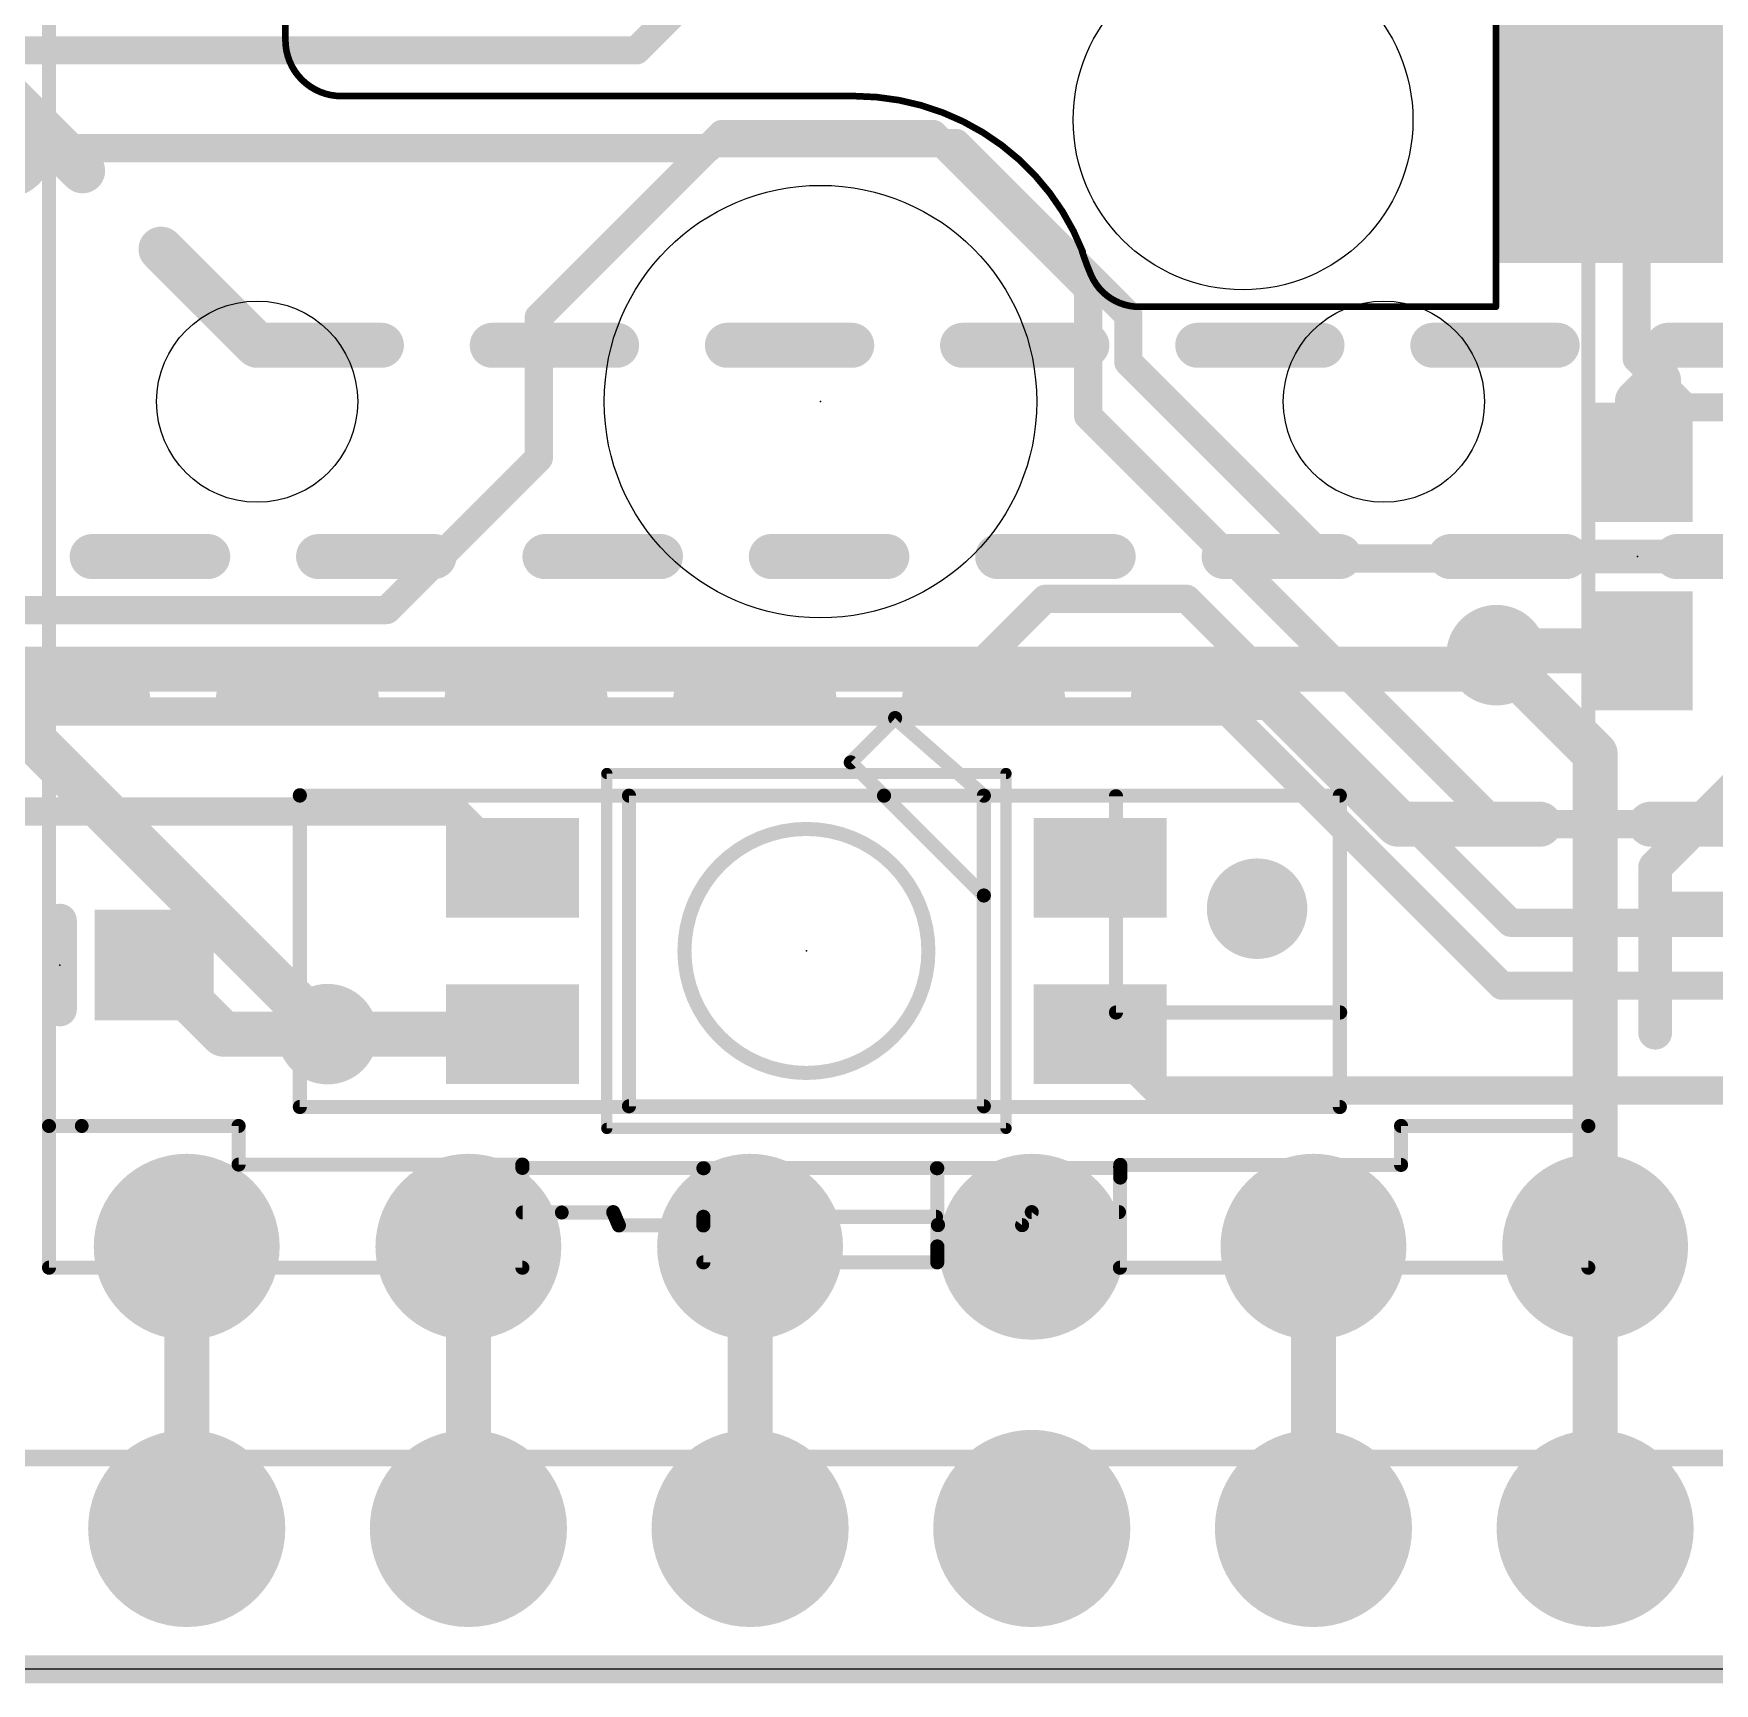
# Model space of a CAD drawing. Extents: x -0.1 to 50.9, y -0.1 to 23.
# Drawn here: x 27.83 to 42.99, y -0.13 to 14.75 of the extents above; entities that cross this region are included whole.
import ezdxf

# ---------------------------------------------------------------- set-up
doc = ezdxf.new("R2010")
doc.units = 0
for name, color, linetype in [('1', 12, 'CONTINUOUS'), ('16', 5, 'CONTINUOUS'), ('17', 110, 'CONTINUOUS'), ('18', 110, 'CONTINUOUS'), ('20', 53, 'CONTINUOUS'), ('21', 40, 'CONTINUOUS'), ('22', 6, 'CONTINUOUS'), ('23', 40, 'CONTINUOUS'), ('24', 6, 'CONTINUOUS'), ('46', 140, 'CONTINUOUS')]:
    doc.layers.add(name, color=color, linetype=linetype)

# ---------------------------------------------------------------- blocks, each defined once
blk = doc.blocks.new('RECT')
blk.add_solid([(-0.5, -0.5), (0.5, -0.5), (-0.5, 0.5), (0.5, 0.5)])
blk = doc.blocks.new('ROUNDP')
at = {"const_width": 0.5}
blk.add_lwpolyline([(0, -0.25, 1), (0, 0.25, 1), (0, -0.25)], format="xyb", dxfattribs=at)
blk = doc.blocks.new('ROUNDV')
at = {"const_width": 0.5}
blk.add_lwpolyline([(0, -0.25, 1), (0, 0.25, 1), (0, -0.25)], format="xyb", dxfattribs=at)

msp = doc.modelspace()

# ---------------------------------------------------------------- linework, layer by layer
at = {"layer": '1'}
for points, const_width in [([(33.2662, 14.5973), (35.433, 16.764)], 0.254), ([(27.1858, 14.5973), (33.2662, 14.5973)], 0.254), ([(32.385, 12.192), (34.036, 13.843)], 0.254), ([(34.036, 13.843), (35.941, 13.843)], 0.254), ([(35.941, 13.843), (37.338, 12.446)], 0.254), ([(42.285, 13.93), (42.285, 11.817)], 0.254), ([(37.338, 12.446), (37.338, 11.303)], 0.254), ([(32.385, 10.922), (32.385, 12.192)], 0.254), ([(42.291, 11.43), (42.4815, 11.6205)], 0.4064), ([(42.285, 11.817), (42.4815, 11.6205)], 0.254), ([(42.4815, 11.6205), (42.7228, 11.3792)], 0.254), ([(42.291, 10.883), (42.291, 11.43)], 0.4064), ([(37.338, 11.303), (41.021, 7.62)], 0.254), ([(42.7228, 11.3792), (49.1998, 11.3792)], 0.254), ([(31.0134, 9.5504), (32.385, 10.922)], 0.254), ([(36.9515, 9.652), (36.3927, 9.0932)], 0.254), ([(38.227, 9.652), (36.9515, 9.652)], 0.254), ([(41.148, 6.731), (38.227, 9.652)], 0.254), ([(19.6596, 9.5504), (31.0134, 9.5504)], 0.254), ([(42.799, 7.62), (44.704, 9.525)], 0.254), ([(41.06, 9.183), (41.021, 9.144)], 0.4064), ([(42.291, 9.183), (41.06, 9.183)], 0.4064), ([(36.3927, 9.0932), (14.7828, 9.0932)], 0.254), ([(13.97, 8.636), (38.5964, 8.636)], 0.254), ([(38.5964, 8.636), (41.0689, 6.1635)], 0.254), ([(25.007, 7.735), (31.64, 7.735)], 0.254), ([(32.148, 7.227), (31.64, 7.735)], 0.254), ([(41.021, 7.62), (42.799, 7.62)], 0.254), ([(41.148, 6.731), (43.815, 6.731)], 0.254), ([(28.917, 6.35), (29.54, 5.727)], 0.4064), ([(41.0689, 6.1635), (45.593, 6.1635)], 0.254), ([(29.54, 5.727), (30.48, 5.727)], 0.4064), ([(32.148, 5.727), (30.48, 5.727)], 0.4064), ([(37.448, 5.727), (37.956, 5.219)], 0.254), ([(37.956, 5.219), (48.653, 5.219)], 0.254), ([(29.21, 3.81), (29.21, 1.27)], 0.4064), ([(31.75, 1.27), (31.75, 3.81)], 0.4064), ([(34.29, 3.81), (34.29, 1.27)], 0.4064), ([(39.37, 1.27), (39.37, 3.81)], 0.4064), ([(41.91, 1.27), (41.91, 3.81)], 0.4064), ([(0, 0), (50.8, 0)], 0.254)]:
    msp.add_lwpolyline(points, dxfattribs=dict(at, const_width=const_width))
for points, const_width in [([(33.2213, 14.6422, 1), (33.3112, 14.5523)], 0.127), ([(33.2662, 14.5338, 1), (33.2662, 14.6608)], 0.127), ([(34.036, 13.9065, 1), (34.036, 13.7795)], 0.127), ([(34.0809, 13.7981, 1), (33.9911, 13.8879)], 0.127), ([(35.9859, 13.8879, 1), (35.8961, 13.7981)], 0.127), ([(35.941, 13.7795, 1), (35.941, 13.9065)], 0.127), ([(42.3485, 13.93, 1), (42.2215, 13.93)], 0.127), ([(37.4015, 12.446, 1), (37.2745, 12.446)], 0.127), ([(37.2931, 12.4011, 1), (37.3829, 12.4909)], 0.127), ([(32.4485, 12.192, 1), (32.3215, 12.192)], 0.127), ([(32.3401, 12.2369, 1), (32.4299, 12.1471)], 0.127), ([(42.3299, 11.8619, 1), (42.2401, 11.7721)], 0.127), ([(42.2215, 11.817, 1), (42.3485, 11.817)], 0.127), ([(42.5533, 11.5487, 1), (42.4097, 11.6923)], 0.2032), ([(42.5264, 11.6654, 1), (42.4366, 11.5756)], 0.127), ([(42.4366, 11.5756, 1), (42.5264, 11.6654)], 0.127), ([(42.3926, 11.43, 1), (42.1894, 11.43)], 0.2032), ([(42.2192, 11.5018, 1), (42.3628, 11.3582)], 0.2032), ([(37.3829, 11.3479, 1), (37.2931, 11.2581)], 0.127), ([(42.7228, 11.4427, 1), (42.7228, 11.3157)], 0.127), ([(42.6779, 11.3343, 1), (42.7677, 11.4241)], 0.127), ([(37.2745, 11.303, 1), (37.4015, 11.303)], 0.127), ([(32.3215, 10.922, 1), (32.4485, 10.922)], 0.127), ([(32.4299, 10.8771, 1), (32.3401, 10.9669)], 0.127), ([(42.1894, 10.883, 1), (42.3926, 10.883)], 0.2032), ([(36.9515, 9.7155, 1), (36.9515, 9.5885)], 0.127), ([(36.9964, 9.6071, 1), (36.9066, 9.6969)], 0.127), ([(38.2719, 9.6969, 1), (38.1821, 9.6071)], 0.127), ([(38.227, 9.5885, 1), (38.227, 9.7155)], 0.127), ([(30.9685, 9.5953, 1), (31.0583, 9.5055)], 0.127), ([(31.0134, 9.4869, 1), (31.0134, 9.6139)], 0.127), ([(40.9492, 9.2158, 1), (41.0928, 9.0722)], 0.2032), ([(41.06, 9.2846, 1), (41.06, 9.0814)], 0.2032), ([(41.1318, 9.1112, 1), (40.9882, 9.2548)], 0.2032), ([(42.291, 9.0814, 1), (42.291, 9.2846)], 0.2032), ([(36.3478, 9.1381, 1), (36.4376, 9.0483)], 0.127), ([(36.3927, 9.0297, 1), (36.3927, 9.1567)], 0.127), ([(38.6413, 8.6809, 1), (38.5515, 8.5911)], 0.127), ([(38.5964, 8.5725, 1), (38.5964, 8.6995)], 0.127), ([(31.6849, 7.7799, 1), (31.5951, 7.6901)], 0.127), ([(31.64, 7.6715, 1), (31.64, 7.7985)], 0.127), ([(41.021, 7.6835, 1), (41.021, 7.5565)], 0.127), ([(42.799, 7.5565, 1), (42.799, 7.6835)], 0.127), ([(40.9761, 7.5751, 1), (41.0659, 7.6649)], 0.127), ([(42.7541, 7.6649, 1), (42.8439, 7.5751)], 0.127), ([(32.1031, 7.1821, 1), (32.1929, 7.2719)], 0.127), ([(41.148, 6.7945, 1), (41.148, 6.6675)], 0.127), ([(41.1031, 6.6861, 1), (41.1929, 6.7759)], 0.127), ([(28.9888, 6.4218, 1), (28.8452, 6.2782)], 0.2032), ([(41.0689, 6.227, 1), (41.0689, 6.1)], 0.127), ([(41.024, 6.1186, 1), (41.1138, 6.2084)], 0.127), ([(29.54, 5.8286, 1), (29.54, 5.6254)], 0.2032), ([(30.48, 5.8286, 1), (30.48, 5.6254)], 0.2032), ([(30.48, 5.6254, 1), (30.48, 5.8286)], 0.2032), ([(32.148, 5.6254, 1), (32.148, 5.8286)], 0.2032), ([(29.4682, 5.6552, 1), (29.6118, 5.7988)], 0.2032), ([(37.4929, 5.7719, 1), (37.4031, 5.6821)], 0.127), ([(37.956, 5.2825, 1), (37.956, 5.1555)], 0.127), ([(37.9111, 5.1741, 1), (38.0009, 5.2639)], 0.127), ([(29.3116, 3.81, 1), (29.1084, 3.81)], 0.2032), ([(31.8516, 3.81, 1), (31.6484, 3.81)], 0.2032), ([(34.3916, 3.81, 1), (34.1884, 3.81)], 0.2032), ([(39.4716, 3.81, 1), (39.2684, 3.81)], 0.2032), ([(42.0116, 3.81, 1), (41.8084, 3.81)], 0.2032), ([(29.1084, 1.27, 1), (29.3116, 1.27)], 0.2032), ([(31.6484, 1.27, 1), (31.8516, 1.27)], 0.2032), ([(34.1884, 1.27, 1), (34.3916, 1.27)], 0.2032), ([(39.2684, 1.27, 1), (39.4716, 1.27)], 0.2032), ([(41.8084, 1.27, 1), (42.0116, 1.27)], 0.2032)]:
    msp.add_lwpolyline(points, format="xyb", dxfattribs=dict(at, const_width=const_width))
at = {"layer": '16'}
for points, const_width in [([(27.559, 13.716), (33.9145, 13.716)], 0.254), ([(33.9145, 13.716), (33.9595, 13.761)], 0.254), ([(33.9595, 13.761), (36.15, 13.761)], 0.254), ([(36.15, 13.761), (37.7013, 12.2098)], 0.254), ([(37.7013, 12.2098), (37.7013, 11.7856)], 0.254), ([(37.7013, 11.7856), (39.4716, 10.0152)], 0.254), ([(39.4716, 10.0152), (48.1153, 10.0152)], 0.254), ([(41.021, 9.144), (41.148, 9.017)], 0.4064), ([(30.48, 5.727), (27.19, 9.017)], 0.4064), ([(41.148, 9.017), (27.19, 9.017)], 0.4064), ([(41.91, 8.255), (41.148, 9.017)], 0.4064), ([(41.91, 8.255), (41.91, 3.81)], 0.4064), ([(0, 0), (50.8, 0)], 0.254)]:
    msp.add_lwpolyline(points, dxfattribs=dict(at, const_width=const_width))
for points, const_width in [([(33.8696, 13.7609, 1), (33.9594, 13.6711)], 0.127), ([(33.9595, 13.8245, 1), (33.9595, 13.6975)], 0.127), ([(33.9145, 13.6525, 1), (33.9145, 13.7795)], 0.127), ([(34.0044, 13.7161, 1), (33.9146, 13.8059)], 0.127), ([(36.1949, 13.8059, 1), (36.1051, 13.7161)], 0.127), ([(36.15, 13.6975, 1), (36.15, 13.8245)], 0.127), ([(37.7647, 12.2098, 1), (37.6378, 12.2098)], 0.127), ([(37.6563, 12.1648, 1), (37.7462, 12.2547)], 0.127), ([(37.7462, 11.8305, 1), (37.6563, 11.7407)], 0.127), ([(37.6378, 11.7856, 1), (37.7647, 11.7856)], 0.127), ([(39.4716, 10.0787, 1), (39.4716, 9.9518)], 0.127), ([(39.4267, 9.9703, 1), (39.5165, 10.0602)], 0.127), ([(41.0928, 9.2158, 1), (40.9492, 9.0722)], 0.2032), ([(41.2198, 9.0888, 1), (41.0762, 8.9452)], 0.2032), ([(41.0762, 8.9452, 1), (41.2198, 9.0888)], 0.2032), ([(41.148, 8.9154, 1), (41.148, 9.1186)], 0.2032), ([(42.0116, 8.255, 1), (41.8084, 8.255)], 0.2032), ([(41.8382, 8.1832, 1), (41.9818, 8.3268)], 0.2032), ([(30.4082, 5.6552, 1), (30.5518, 5.7988)], 0.2032), ([(41.8084, 3.81, 1), (42.0116, 3.81)], 0.2032)]:
    msp.add_lwpolyline(points, format="xyb", dxfattribs=dict(at, const_width=const_width))
at = {"layer": '20'}
msp.add_line((48.26, 0), (2.54, 0), dxfattribs=at)
for centre, radius in [((38.735, 13.97), 1.5318), ((34.925, 11.43), 1.95), ((29.845, 11.43), 0.9068), ((40.005, 11.43), 0.9068)]:
    msp.add_circle(centre, radius, dxfattribs=at)
at = {"layer": '21'}
for points, const_width in [([(30.1, 14.705), (30.1, 18.19)], 0.06), ([(41.015, 16.19), (41.015, 12.285)], 0.06), ([(28.2712, 13.5118), (27.4046, 14.3784)], 0.4064), ([(35.23, 14.185), (30.605, 14.185)], 0.06), ([(29.845, 11.938), (28.9783, 12.8047)], 0.4064), ([(41.015, 12.285), (37.8, 12.285)], 0.06), ([(30.9654, 11.938), (29.845, 11.938)], 0.4064), ([(33.0859, 11.938), (31.9654, 11.938)], 0.4064), ([(35.2063, 11.938), (34.0859, 11.938)], 0.4064), ([(37.3267, 11.938), (36.2063, 11.938)], 0.4064), ([(39.4471, 11.938), (38.3267, 11.938)], 0.4064), ([(41.5676, 11.938), (40.4471, 11.938)], 0.4064), ([(43.688, 11.938), (42.5676, 11.938)], 0.4064), ([(29.3993, 10.033), (28.358, 10.033)], 0.4064), ([(31.4405, 10.033), (30.3993, 10.033)], 0.4064), ([(33.4817, 10.033), (32.4405, 10.033)], 0.4064), ([(35.523, 10.033), (34.4817, 10.033)], 0.4064), ([(37.5643, 10.033), (36.523, 10.033)], 0.4064), ([(39.6055, 10.033), (38.5643, 10.033)], 0.4064), ([(41.6468, 10.033), (40.6055, 10.033)], 0.4064), ([(42.691, 10.033), (41.891, 10.033)], 0.3048), ([(43.688, 10.033), (42.6468, 10.033)], 0.4064), ([(28.6769, 8.763), (27.6145, 8.763)], 0.4064), ([(30.7393, 8.763), (29.6769, 8.763)], 0.4064), ([(32.8017, 8.763), (31.7393, 8.763)], 0.4064), ([(34.8642, 8.763), (33.8017, 8.763)], 0.4064), ([(36.9266, 8.763), (35.8642, 8.763)], 0.4064), ([(38.989, 8.763), (37.9266, 8.763)], 0.4064), ([(40.132, 7.62), (38.989, 8.763)], 0.4064), ([(41.41, 7.62), (40.132, 7.62)], 0.4064), ([(43.688, 7.62), (42.41, 7.62)], 0.4064), ([(28.067, 5.95), (28.067, 6.75)], 0.3048)]:
    msp.add_lwpolyline(points, dxfattribs=dict(at, const_width=const_width))
for points, const_width in [([(30.085, 14.705, 1), (30.115, 14.705)], 0.03), ([(30.1, 14.69, 0.4142), (30.605, 14.185)], 0.06), ([(30.115, 14.69, 1), (30.085, 14.69)], 0.03), ([(30.605, 14.2, 1), (30.605, 14.17)], 0.03), ([(30.605, 14.17, 1), (30.605, 14.2)], 0.03), ([(37.29, 12.78, 0.3086), (35.23, 14.185)], 0.06), ([(35.23, 14.2, 1), (35.23, 14.17)], 0.03), ([(35.23, 14.17, 1), (35.23, 14.2)], 0.03), ([(28.1994, 13.4399, 1), (28.3431, 13.5836)], 0.2032), ([(29.0502, 12.8765, 1), (28.9065, 12.7328)], 0.2032), ([(37.275, 12.815, 0.0294), (37.365, 12.57)], 0.06), ([(37.2894, 12.8193, 1), (37.2606, 12.8107)], 0.03), ([(37.276, 12.7745, 1), (37.304, 12.7855)], 0.03), ([(37.365, 12.57, 0.2984), (37.8, 12.285)], 0.06), ([(37.3788, 12.576, 1), (37.3512, 12.564)], 0.03), ([(37.3512, 12.564, 1), (37.3788, 12.576)], 0.03), ([(37.8, 12.3, 1), (37.8, 12.27)], 0.03), ([(37.8, 12.27, 1), (37.8, 12.3)], 0.03), ([(41, 12.285, 1), (41.03, 12.285)], 0.03), ([(41.015, 12.27, 1), (41.015, 12.3)], 0.03), ([(29.845, 12.0396, 1), (29.845, 11.8364)], 0.2032), ([(30.9654, 11.8364, 1), (30.9654, 12.0396)], 0.2032), ([(31.9654, 12.0396, 1), (31.9654, 11.8364)], 0.2032), ([(33.0859, 11.8364, 1), (33.0859, 12.0396)], 0.2032), ([(34.0859, 12.0396, 1), (34.0859, 11.8364)], 0.2032), ([(35.2063, 11.8364, 1), (35.2063, 12.0396)], 0.2032), ([(36.2063, 12.0396, 1), (36.2063, 11.8364)], 0.2032), ([(37.3267, 11.8364, 1), (37.3267, 12.0396)], 0.2032), ([(38.3267, 12.0396, 1), (38.3267, 11.8364)], 0.2032), ([(39.4471, 11.8364, 1), (39.4471, 12.0396)], 0.2032), ([(40.4471, 12.0396, 1), (40.4471, 11.8364)], 0.2032), ([(41.5676, 11.8364, 1), (41.5676, 12.0396)], 0.2032), ([(42.5676, 12.0396, 1), (42.5676, 11.8364)], 0.2032), ([(29.7732, 11.8662, 1), (29.9168, 12.0098)], 0.2032), ([(28.358, 10.1346, 1), (28.358, 9.9314)], 0.2032), ([(29.3993, 9.9314, 1), (29.3993, 10.1346)], 0.2032), ([(30.3993, 10.1346, 1), (30.3993, 9.9314)], 0.2032), ([(31.4405, 9.9314, 1), (31.4405, 10.1346)], 0.2032), ([(32.4405, 10.1346, 1), (32.4405, 9.9314)], 0.2032), ([(33.4817, 9.9314, 1), (33.4817, 10.1346)], 0.2032), ([(34.4817, 10.1346, 1), (34.4817, 9.9314)], 0.2032), ([(35.523, 9.9314, 1), (35.523, 10.1346)], 0.2032), ([(36.523, 10.1346, 1), (36.523, 9.9314)], 0.2032), ([(37.5643, 9.9314, 1), (37.5643, 10.1346)], 0.2032), ([(38.5643, 10.1346, 1), (38.5643, 9.9314)], 0.2032), ([(39.6055, 9.9314, 1), (39.6055, 10.1346)], 0.2032), ([(40.6055, 10.1346, 1), (40.6055, 9.9314)], 0.2032), ([(41.6468, 9.9314, 1), (41.6468, 10.1346)], 0.2032), ([(41.891, 10.1092, 1), (41.891, 9.9568)], 0.1524), ([(42.6468, 10.1346, 1), (42.6468, 9.9314)], 0.2032), ([(42.691, 9.9568, 1), (42.691, 10.1092)], 0.1524), ([(28.6769, 8.6614, 1), (28.6769, 8.8646)], 0.2032), ([(29.6769, 8.8646, 1), (29.6769, 8.6614)], 0.2032), ([(30.7393, 8.6614, 1), (30.7393, 8.8646)], 0.2032), ([(31.7393, 8.8646, 1), (31.7393, 8.6614)], 0.2032), ([(32.8017, 8.6614, 1), (32.8017, 8.8646)], 0.2032), ([(33.8017, 8.8646, 1), (33.8017, 8.6614)], 0.2032), ([(34.8642, 8.6614, 1), (34.8642, 8.8646)], 0.2032), ([(35.8642, 8.8646, 1), (35.8642, 8.6614)], 0.2032), ([(36.9266, 8.6614, 1), (36.9266, 8.8646)], 0.2032), ([(37.9266, 8.8646, 1), (37.9266, 8.6614)], 0.2032), ([(39.0608, 8.8348, 1), (38.9172, 8.6912)], 0.2032), ([(38.989, 8.6614, 1), (38.989, 8.8646)], 0.2032), ([(40.132, 7.7216, 1), (40.132, 7.5184)], 0.2032), ([(40.0602, 7.5482, 1), (40.2038, 7.6918)], 0.2032), ([(41.41, 7.5184, 1), (41.41, 7.7216)], 0.2032), ([(42.41, 7.7216, 1), (42.41, 7.5184)], 0.2032), ([(28.1432, 6.75, 1), (27.9908, 6.75)], 0.1524), ([(27.9908, 5.95, 1), (28.1432, 5.95)], 0.1524)]:
    msp.add_lwpolyline(points, format="xyb", dxfattribs=dict(at, const_width=const_width))
at = {"layer": '22'}
for points, const_width in [([(41.849, 19.185), (41.849, 4.899)], 0.127), ([(27.968, 4.899), (27.968, 18.24)], 0.127), ([(35.198, 8.177), (35.598, 8.577)], 0.127), ([(35.598, 8.577), (36.398, 7.877)], 0.127), ([(35.498, 7.877), (35.198, 8.177)], 0.127), ([(43.1973, 7.9775), (42.4516, 7.2318)], 0.3048), ([(30.23, 7.878), (30.23, 7.881)], 0.127), ([(30.23, 7.878), (30.23, 5.07)], 0.127), ([(39.608, 7.878), (30.23, 7.878)], 0.127), ([(35.498, 7.877), (33.198, 7.877)], 0.127), ([(33.198, 7.877), (33.198, 5.077)], 0.127), ([(36.398, 7.877), (35.498, 7.877)], 0.127), ([(36.398, 6.977), (35.498, 7.877)], 0.127), ([(36.398, 6.977), (36.398, 7.877)], 0.127), ([(37.589, 5.922), (37.589, 7.872)], 0.127), ([(39.608, 5.07), (39.608, 7.878)], 0.127), ([(42.4516, 7.2318), (42.4516, 5.7404)], 0.3048), ([(36.398, 5.077), (36.398, 6.977)], 0.127), ([(43.943, 6.859), (42.4516, 6.859)], 0.3048), ([(39.611, 5.922), (37.589, 5.922)], 0.127), ([(30.23, 5.07), (39.608, 5.07)], 0.127), ([(33.198, 5.077), (36.398, 5.077)], 0.127), ([(27.968, 3.621), (27.968, 4.899)], 0.127), ([(28.262, 4.899), (27.968, 4.899)], 0.127), ([(28.265, 4.899), (29.678, 4.899)], 0.127), ([(29.678, 4.899), (29.678, 4.551)], 0.127), ([(40.16, 4.548), (40.16, 4.899)], 0.127), ([(40.16, 4.899), (41.849, 4.899)], 0.127), ([(41.849, 4.899), (41.849, 3.621)], 0.127), ([(29.678, 4.551), (32.237, 4.551)], 0.127), ([(32.237, 4.551), (32.237, 4.521)], 0.127), ([(37.625, 4.521), (32.237, 4.521)], 0.127), ([(32.237, 4.521), (32.237, 3.621)], 0.127), ([(33.869, 4.08), (33.869, 4.518)], 0.127), ([(33.869, 4.518), (33.872, 4.518)], 0.127), ([(35.978, 4.518), (35.975, 4.518)], 0.127), ([(35.978, 3.831), (35.978, 4.518)], 0.127), ([(37.625, 3.621), (37.625, 4.521)], 0.127), ([(37.628, 4.548), (37.628, 4.434)], 0.127), ([(37.628, 4.548), (40.16, 4.548)], 0.127), ([(32.591, 4.119), (32.24, 4.119)], 0.127), ([(32.594, 4.119), (33.056, 4.119)], 0.127), ([(33.056, 4.119), (33.056, 4.122)], 0.127), ([(33.107, 4.002), (33.056, 4.122)], 0.127), ([(33.869, 4.002), (33.869, 4.08)], 0.127), ([(33.869, 4.08), (35.966, 4.08)], 0.127), ([(36.743, 4.005), (36.83, 4.122)], 0.127), ([(36.83, 4.122), (37.616, 4.122)], 0.127), ([(33.869, 4.002), (33.107, 4.002)], 0.127), ([(33.869, 3.669), (33.869, 4.002)], 0.127), ([(35.984, 4.005), (35.984, 4.008)], 0.127), ([(36.743, 4.005), (35.984, 4.005)], 0.127), ([(35.978, 3.813), (35.978, 3.669)], 0.127), ([(32.237, 3.621), (27.968, 3.621)], 0.127), ([(35.978, 3.669), (33.869, 3.669)], 0.127), ([(41.849, 3.621), (37.625, 3.621)], 0.127), ([(26.67, 1.905), (43.18, 1.905)], 0.1524)]:
    msp.add_lwpolyline(points, dxfattribs=dict(at, const_width=const_width))
for points, const_width in [([(35.6189, 8.6009, 1), (35.5771, 8.5531)], 0.0635), ([(35.6205, 8.5545, 1), (35.5755, 8.5995)], 0.0635), ([(35.2205, 8.1995, 1), (35.1755, 8.1545)], 0.0635), ([(35.1755, 8.1995, 1), (35.2205, 8.1545)], 0.0635), ([(30.2617, 7.881, 1), (30.1983, 7.881)], 0.0635), ([(30.2617, 7.878, 1), (30.1983, 7.878)], 0.0635), ([(30.23, 7.9097, 1), (30.23, 7.8463)], 0.0635), ([(30.1983, 7.878, 1), (30.2617, 7.878)], 0.0635), ([(33.198, 7.9088, 1), (33.198, 7.8453)], 0.0635), ([(33.2298, 7.877, 1), (33.1662, 7.877)], 0.0635), ([(35.5205, 7.8995, 1), (35.4755, 7.8545)], 0.0635), ([(35.498, 7.9088, 1), (35.498, 7.8453)], 0.0635), ([(35.4755, 7.8545, 1), (35.5205, 7.8995)], 0.0635), ([(35.498, 7.8453, 1), (35.498, 7.9088)], 0.0635), ([(36.4298, 7.877, 1), (36.3663, 7.877)], 0.0635), ([(36.3771, 7.8531, 1), (36.4189, 7.9009)], 0.0635), ([(36.398, 7.8453, 1), (36.398, 7.9088)], 0.0635), ([(37.6208, 7.872, 1), (37.5572, 7.872)], 0.0635), ([(39.6398, 7.878, 1), (39.5763, 7.878)], 0.0635), ([(39.608, 7.8463, 1), (39.608, 7.9097)], 0.0635), ([(34.798, 5.377, 1), (34.798, 7.577, 1), (34.798, 5.377)], 0.127), ([(42.5278, 7.2318, 1), (42.3754, 7.2318)], 0.1524), ([(42.3977, 7.2857, 1), (42.5055, 7.1779)], 0.1524), ([(36.4298, 6.977, 1), (36.3663, 6.977)], 0.0635), ([(36.3663, 6.977, 1), (36.4298, 6.977)], 0.0635), ([(36.3755, 6.9545, 1), (36.4205, 6.9995)], 0.0635), ([(42.4516, 6.9352, 1), (42.4516, 6.7828)], 0.1524), ([(37.5572, 5.922, 1), (37.6208, 5.922)], 0.0635), ([(37.589, 5.9538, 1), (37.589, 5.8903)], 0.0635), ([(39.611, 5.8903, 1), (39.611, 5.9538)], 0.0635), ([(42.3754, 5.7404, 1), (42.5278, 5.7404)], 0.1524), ([(30.23, 5.1018, 1), (30.23, 5.0383)], 0.0635), ([(30.1983, 5.07, 1), (30.2617, 5.07)], 0.0635), ([(33.198, 5.1087, 1), (33.198, 5.0453)], 0.0635), ([(33.1662, 5.077, 1), (33.2298, 5.077)], 0.0635), ([(36.3663, 5.077, 1), (36.4298, 5.077)], 0.0635), ([(36.398, 5.0453, 1), (36.398, 5.1087)], 0.0635), ([(39.5763, 5.07, 1), (39.6398, 5.07)], 0.0635), ([(39.608, 5.0383, 1), (39.608, 5.1018)], 0.0635), ([(27.9997, 4.899, 1), (27.9363, 4.899)], 0.0635), ([(27.968, 4.9307, 1), (27.968, 4.8673)], 0.0635), ([(27.9363, 4.899, 1), (27.9997, 4.899)], 0.0635), ([(28.265, 4.9307, 1), (28.265, 4.8673)], 0.0635), ([(28.262, 4.8673, 1), (28.262, 4.9307)], 0.0635), ([(29.7097, 4.899, 1), (29.6463, 4.899)], 0.0635), ([(29.678, 4.8673, 1), (29.678, 4.9307)], 0.0635), ([(40.1918, 4.899, 1), (40.1283, 4.899)], 0.0635), ([(40.16, 4.9307, 1), (40.16, 4.8673)], 0.0635), ([(41.8808, 4.899, 1), (41.8173, 4.899)], 0.0635), ([(41.8173, 4.899, 1), (41.8808, 4.899)], 0.0635), ([(41.849, 4.8673, 1), (41.849, 4.9307)], 0.0635), ([(29.678, 4.5827, 1), (29.678, 4.5193)], 0.0635), ([(29.6463, 4.551, 1), (29.7097, 4.551)], 0.0635), ([(32.2688, 4.551, 1), (32.2052, 4.551)], 0.0635), ([(32.2688, 4.521, 1), (32.2052, 4.521)], 0.0635), ([(32.2052, 4.521, 1), (32.2688, 4.521)], 0.0635), ([(32.237, 4.5527, 1), (32.237, 4.4893)], 0.0635), ([(32.237, 4.5193, 1), (32.237, 4.5827)], 0.0635), ([(33.9008, 4.518, 1), (33.8372, 4.518)], 0.0635), ([(33.869, 4.5497, 1), (33.869, 4.4863)], 0.0635), ([(33.872, 4.4863, 1), (33.872, 4.5497)], 0.0635), ([(35.975, 4.5497, 1), (35.975, 4.4863)], 0.0635), ([(36.0098, 4.518, 1), (35.9462, 4.518)], 0.0635), ([(35.978, 4.4863, 1), (35.978, 4.5497)], 0.0635), ([(37.6568, 4.521, 1), (37.5932, 4.521)], 0.0635), ([(37.6598, 4.548, 1), (37.5962, 4.548)], 0.0635), ([(37.628, 4.5797, 1), (37.628, 4.5163)], 0.0635), ([(37.625, 4.4893, 1), (37.625, 4.5527)], 0.0635), ([(40.1283, 4.548, 1), (40.1918, 4.548)], 0.0635), ([(40.16, 4.5163, 1), (40.16, 4.5797)], 0.0635), ([(37.5962, 4.434, 1), (37.6598, 4.434)], 0.0635), ([(32.24, 4.1507, 1), (32.24, 4.0873)], 0.0635), ([(32.594, 4.1507, 1), (32.594, 4.0873)], 0.0635), ([(32.591, 4.0873, 1), (32.591, 4.1507)], 0.0635), ([(33.0878, 4.122, 1), (33.0243, 4.122)], 0.0635), ([(33.0852, 4.1344, 1), (33.0268, 4.1096)], 0.0635), ([(33.0243, 4.119, 1), (33.0878, 4.119)], 0.0635), ([(33.056, 4.0873, 1), (33.056, 4.1507)], 0.0635), ([(33.9008, 4.08, 1), (33.8372, 4.08)], 0.0635), ([(33.869, 4.1117, 1), (33.869, 4.0483)], 0.0635), ([(33.8372, 4.08, 1), (33.9008, 4.08)], 0.0635), ([(35.966, 4.0483, 1), (35.966, 4.1117)], 0.0635), ([(36.83, 4.1537, 1), (36.83, 4.0903)], 0.0635), ([(36.8555, 4.1031, 1), (36.8045, 4.1409)], 0.0635), ([(37.616, 4.0903, 1), (37.616, 4.1537)], 0.0635), ([(33.107, 4.0337, 1), (33.107, 3.9702)], 0.0635), ([(33.0778, 3.9896, 1), (33.1362, 4.0144)], 0.0635), ([(33.9008, 4.002, 1), (33.8372, 4.002)], 0.0635), ([(33.8372, 4.002, 1), (33.9008, 4.002)], 0.0635), ([(33.869, 3.9702, 1), (33.869, 4.0337)], 0.0635), ([(36.0158, 4.008, 1), (35.9522, 4.008)], 0.0635), ([(35.9522, 4.005, 1), (36.0158, 4.005)], 0.0635), ([(35.984, 4.0367, 1), (35.984, 3.9732)], 0.0635), ([(36.7175, 4.0239, 1), (36.7685, 3.9861)], 0.0635), ([(36.743, 3.9732, 1), (36.743, 4.0367)], 0.0635), ([(36.0098, 3.813, 1), (35.9462, 3.813)], 0.0635), ([(35.9462, 3.831, 1), (36.0098, 3.831)], 0.0635), ([(27.968, 3.6528, 1), (27.968, 3.5892)], 0.0635), ([(27.9363, 3.621, 1), (27.9997, 3.621)], 0.0635), ([(32.2052, 3.621, 1), (32.2688, 3.621)], 0.0635), ([(32.237, 3.5892, 1), (32.237, 3.6528)], 0.0635), ([(33.869, 3.7008, 1), (33.869, 3.6372)], 0.0635), ([(33.8372, 3.669, 1), (33.9008, 3.669)], 0.0635), ([(35.9462, 3.669, 1), (36.0098, 3.669)], 0.0635), ([(35.978, 3.6372, 1), (35.978, 3.7008)], 0.0635), ([(37.625, 3.6528, 1), (37.625, 3.5892)], 0.0635), ([(37.5932, 3.621, 1), (37.6568, 3.621)], 0.0635), ([(41.8173, 3.621, 1), (41.8808, 3.621)], 0.0635), ([(41.849, 3.5892, 1), (41.849, 3.6528)], 0.0635)]:
    msp.add_lwpolyline(points, format="xyb", dxfattribs=dict(at, const_width=const_width))
at = {"layer": '23'}
for p in [(42.291, 10.033), (28.067, 6.35)]:
    msp.add_point(p, dxfattribs=at)
at = {"layer": '24'}
for p in [(34.925, 11.43), (34.798, 6.477)]:
    msp.add_point(p, dxfattribs=at)
at = {"layer": '46', "const_width": 0.1016}
for points in [[(36.598, 8.077), (32.998, 8.077)], [(32.998, 8.077), (32.998, 4.877)], [(36.598, 4.877), (36.598, 8.077)], [(32.998, 4.877), (36.598, 4.877)]]:
    msp.add_lwpolyline(points, dxfattribs=at)
at = {"layer": '46', "const_width": 0.0508}
for points in [[(32.998, 8.1024, 1), (32.998, 8.0516)], [(33.0234, 8.077, 1), (32.9726, 8.077)], [(36.6234, 8.077, 1), (36.5726, 8.077)], [(36.598, 8.0516, 1), (36.598, 8.1024)], [(32.998, 4.9024, 1), (32.998, 4.8516)], [(32.9726, 4.877, 1), (33.0234, 4.877)], [(36.5726, 4.877, 1), (36.6234, 4.877)], [(36.598, 4.8516, 1), (36.598, 4.9024)]]:
    msp.add_lwpolyline(points, format="xyb", dxfattribs=at)

# ---------------------------------------------------------------- block references
at = {"layer": '1', "xscale": 2.55, "yscale": 2.5}
msp.add_blockref('RECT', (42.285, 13.93), dxfattribs=at)
at = {"layer": '1', "xscale": 1.075}
for p, rotation in [((42.291, 10.883), 270), ((42.291, 9.183), 270), ((28.917, 6.35), 180)]:
    msp.add_blockref('RECT', p, dxfattribs=dict(at, rotation=rotation))
at = {"layer": '1', "xscale": 1.2, "yscale": 0.9, "rotation": 180}
for p in [(32.148, 7.227), (37.448, 7.227), (32.148, 5.727), (37.448, 5.727)]:
    msp.add_blockref('RECT', p, dxfattribs=at)
at = {"layer": '17'}
for p, xscale, yscale, rotation in [((29.21, 3.81), 1.6764, 1.6764, 270), ((29.21, 3.81), 1.6764, 1.6764, 270), ((31.75, 3.81), 1.6764, 1.6764, 270), ((31.75, 3.81), 1.6764, 1.6764, 270), ((34.29, 3.81), 1.6764, 1.6764, 270), ((34.29, 3.81), 1.6764, 1.6764, 270), ((36.83, 3.81), 1.6764, 1.6764, 270), ((36.83, 3.81), 1.6764, 1.6764, 270), ((39.37, 3.81), 1.6764, 1.6764, 270), ((39.37, 3.81), 1.6764, 1.6764, 270), ((41.91, 3.81), 1.6764, 1.6764, 270), ((41.91, 3.81), 1.6764, 1.6764, 270), ((29.21, 1.27), 1.778, 1.778, 180), ((29.21, 1.27), 1.778, 1.778, 180), ((31.75, 1.27), 1.778, 1.778, 180), ((31.75, 1.27), 1.778, 1.778, 180), ((34.29, 1.27), 1.778, 1.778, 180), ((34.29, 1.27), 1.778, 1.778, 180), ((36.83, 1.27), 1.778, 1.778, 180), ((36.83, 1.27), 1.778, 1.778, 180), ((39.37, 1.27), 1.778, 1.778, 180), ((39.37, 1.27), 1.778, 1.778, 180), ((41.91, 1.27), 1.778, 1.778, 180), ((41.91, 1.27), 1.778, 1.778, 180)]:
    msp.add_blockref('ROUNDP', p, dxfattribs=dict(at, xscale=xscale, yscale=yscale, rotation=rotation))
at = {"layer": '18', "xscale": 0.9064, "yscale": 0.9064}
for p in [(27.559, 13.716), (27.559, 13.716), (41.021, 9.144), (41.021, 9.144), (38.862, 6.858), (38.862, 6.858), (30.48, 5.727), (30.48, 5.727)]:
    msp.add_blockref('ROUNDV', p, dxfattribs=at)

doc.saveas('drawing.dxf')
